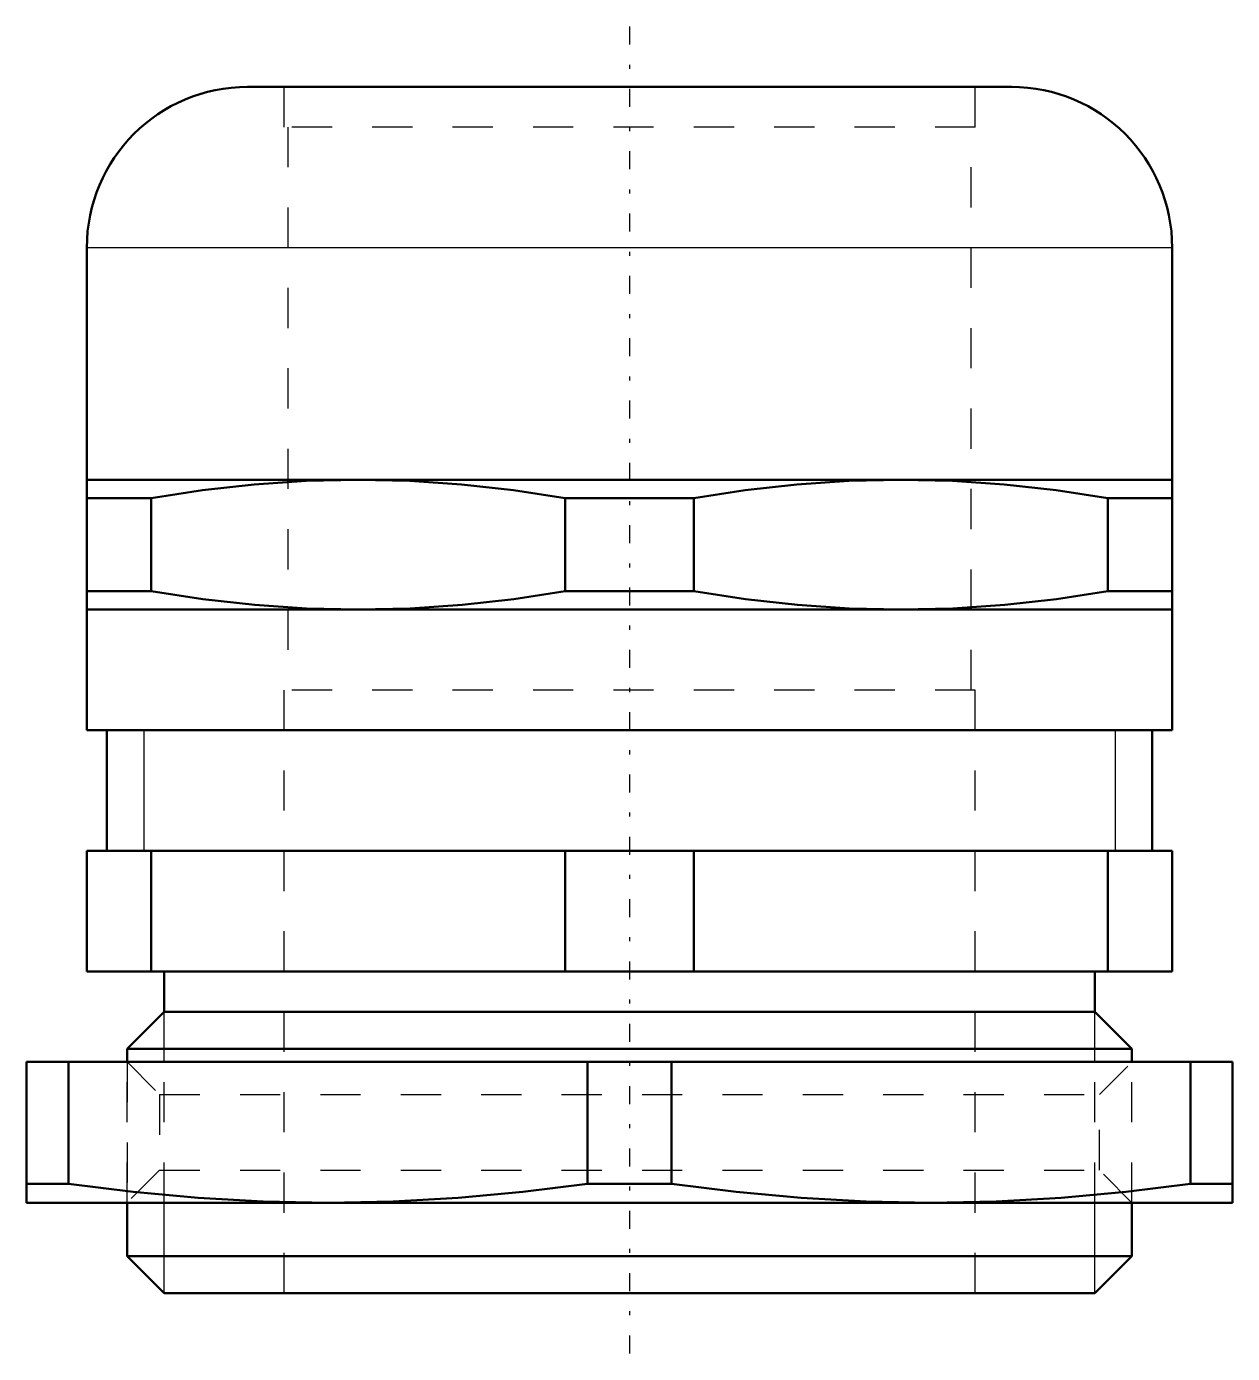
# Model space of a CAD drawing. Header units: millimetres. Extents: x -15 to 15, y -1.5 to 31.5.
import ezdxf

# ---------------------------------------------------------------- set-up
doc = ezdxf.new("R2010")
doc.units = ezdxf.units.MM
doc.linetypes.add('Center', pattern=[1.5, 0.45, -0.5, 0.05, -0.5])
doc.linetypes.add('Dashed', pattern=[2, 1, -1])
for name, color, linetype, lineweight in [('AM_0', 7, 'Continuous', 50), ('AM_4', 3, 'Continuous', 25), ('AM_5', 3, 'Continuous', 25), ('AM_7', 7, 'Center', 25), ('AM_9', 6, 'Dashed', 25)]:
    doc.layers.add(name, color=color, linetype=linetype, lineweight=lineweight)

# ---------------------------------------------------------------- blocks, each defined once
blk = doc.blocks.new('1_2411_831_02_0_in_2411_831_17__3')
at = {"layer": 'AM_0'}
for p, q in [((-15, 5.75), (-15, 2.25)), ((-15, 5.75), (15, 5.75)), ((-13.955, 2.719), (-13.955, 5.75)), ((-1.045, 5.75), (-1.045, 2.719)), ((1.045, 2.719), (1.045, 5.75)), ((13.955, 5.75), (13.955, 2.719)), ((15, 2.25), (15, 5.75)), ((-15, 2.719), (-13.955, 2.719)), ((-1.045, 2.719), (1.045, 2.719)), ((13.955, 2.719), (15, 2.719)), ((-15, 2.25), (15, 2.25))]:
    blk.add_line(p, q, dxfattribs=at)
for points in [[(-7.5, 2.25), (-9.115, 2.281), (-10.728, 2.372), (-12.344, 2.52), (-13.955, 2.719)], [(-1.045, 2.719), (-2.651, 2.521), (-4.261, 2.373), (-5.88, 2.281), (-7.5, 2.25)], [(7.5, 2.25), (5.885, 2.281), (4.272, 2.372), (2.656, 2.52), (1.045, 2.719)], [(13.955, 2.719), (12.349, 2.521), (10.739, 2.373), (9.12, 2.281), (7.5, 2.25)]]:
    blk.add_lwpolyline(points, dxfattribs=at)
at = {"layer": 'AM_5', "linetype": 'Dashed'}
for p, q in [((-12.5, 2.25), (-12.5, 5.75)), ((12.5, 2.25), (12.5, 5.75))]:
    blk.add_line(p, q, dxfattribs=at)
at = {"layer": 'AM_9'}
for p, q in [((-12.5, 5.75), (-11.688, 4.938)), ((11.688, 4.938), (12.5, 5.75)), ((-11.688, 4.938), (-11.688, 3.062)), ((-11.688, 4.938), (11.688, 4.938)), ((11.688, 3.062), (11.688, 4.938)), ((-11.688, 3.062), (-12.5, 2.25)), ((-11.688, 3.062), (11.688, 3.062)), ((12.5, 2.25), (11.688, 3.062))]:
    blk.add_line(p, q, dxfattribs=at)
blk = doc.blocks.new('2_2411_831_17__01_0_in_2411_831_17__3')
at = {"layer": 'AM_0'}
for p, q in [((9.5, 30), (-9.5, 30)), ((-13.5, 26), (-13.5, 14)), ((13.5, 14), (13.5, 26)), ((13.5, 20.228), (-13.5, 20.228)), ((-11.896, 19.773), (-13.5, 19.773)), ((-11.896, 17.455), (-11.896, 19.773)), ((-1.604, 19.773), (-1.604, 17.455)), ((1.604, 19.773), (-1.604, 19.773)), ((1.604, 17.455), (1.604, 19.773)), ((13.5, 19.773), (11.896, 19.773)), ((11.896, 19.773), (11.896, 17.455)), ((-11.896, 17.455), (-13.5, 17.455)), ((1.604, 17.455), (-1.604, 17.455)), ((13.5, 17.455), (11.896, 17.455)), ((13.5, 17), (-13.5, 17)), ((13.5, 14), (-13.5, 14)), ((-13, 14), (-13, 11)), ((13, 11), (13, 14)), ((13.5, 11), (-13.5, 11)), ((-13.5, 11), (-13.5, 8)), ((-11.896, 8), (-11.896, 11)), ((-1.604, 11), (-1.604, 8)), ((1.604, 8), (1.604, 11)), ((11.896, 11), (11.896, 8)), ((13.5, 8), (13.5, 11)), ((13.5, 8), (-13.5, 8)), ((-11.58, 8), (-11.58, 7)), ((11.58, 7), (11.58, 8)), ((-11.58, 7), (-12.5, 6.08)), ((11.58, 7), (-11.58, 7)), ((12.5, 6.08), (11.58, 7)), ((-12.5, 6.08), (-12.5, 5.75)), ((12.5, 6.08), (-12.5, 6.08)), ((12.5, 5.75), (12.5, 6.08)), ((-12.5, 2.25), (-12.5, 0.92)), ((12.5, 0.92), (12.5, 2.25)), ((-12.5, 0.92), (-11.58, 0)), ((12.5, 0.92), (-12.5, 0.92)), ((11.58, 0), (12.5, 0.92)), ((11.58, 0), (-11.58, 0))]:
    blk.add_line(p, q, dxfattribs=at)
for points in [[(-11.896, 19.773), (-10.619, 19.966), (-9.337, 20.109), (-8.044, 20.198), (-6.75, 20.228)], [(-6.75, 20.228), (-5.462, 20.198), (-4.177, 20.11), (-2.888, 19.967), (-1.604, 19.773)], [(1.604, 19.773), (2.881, 19.966), (4.163, 20.109), (5.456, 20.198), (6.75, 20.228)], [(6.75, 20.228), (8.038, 20.198), (9.323, 20.11), (10.612, 19.967), (11.896, 19.773)], [(-6.75, 17), (-8.038, 17.03), (-9.323, 17.118), (-10.612, 17.261), (-11.896, 17.455)], [(-1.604, 17.455), (-2.881, 17.262), (-4.163, 17.119), (-5.456, 17.03), (-6.75, 17)], [(6.75, 17), (5.462, 17.03), (4.177, 17.118), (2.888, 17.261), (1.604, 17.455)], [(11.896, 17.455), (10.619, 17.262), (9.337, 17.119), (8.044, 17.03), (6.75, 17)]]:
    blk.add_lwpolyline(points, dxfattribs=at)
for centre, start, end in [((-9.5, 26), 90, 180), ((9.5, 26), 360, 90)]:
    blk.add_arc(centre, 4, start, end, dxfattribs=at)
at = {"layer": 'AM_4'}
blk.add_line((13.5, 26), (-13.5, 26), dxfattribs=at)
at = {"layer": 'AM_5'}
for p, q in [((-12.08, 14), (-12.08, 11)), ((12.08, 14), (12.08, 11)), ((-11.58, 5.75), (-11.58, 7)), ((11.58, 5.75), (11.58, 7)), ((-11.58, 0), (-11.58, 2.25)), ((11.58, 0), (11.58, 2.25))]:
    blk.add_line(p, q, dxfattribs=at)
at = {"layer": 'AM_5', "linetype": 'Dashed'}
for p, q in [((-11.58, 2.25), (-11.58, 5.75)), ((11.58, 2.25), (11.58, 5.75))]:
    blk.add_line(p, q, dxfattribs=at)
at = {"layer": 'AM_7'}
blk.add_line((0, 31.5), (0, -1.5), dxfattribs=at)
at = {"layer": 'AM_9'}
for p, q in [((-8.6, 30), (-8.6, 29)), ((8.6, 29), (8.6, 30)), ((8.6, 29), (-8.6, 29)), ((-8.5, 29), (-8.5, 15)), ((8.5, 15), (8.5, 29)), ((-8.6, 15), (-8.6, 0)), ((8.6, 15), (-8.6, 15)), ((8.6, 0), (8.6, 15)), ((-12.5, 5.75), (-12.5, 2.25)), ((12.5, 2.25), (12.5, 5.75))]:
    blk.add_line(p, q, dxfattribs=at)

msp = doc.modelspace()

# ---------------------------------------------------------------- block references
for name in ['2_2411_831_17__01_0_in_2411_831_17__3', '1_2411_831_02_0_in_2411_831_17__3']:
    msp.add_blockref(name, (0, 0))

doc.saveas('drawing.dxf')
